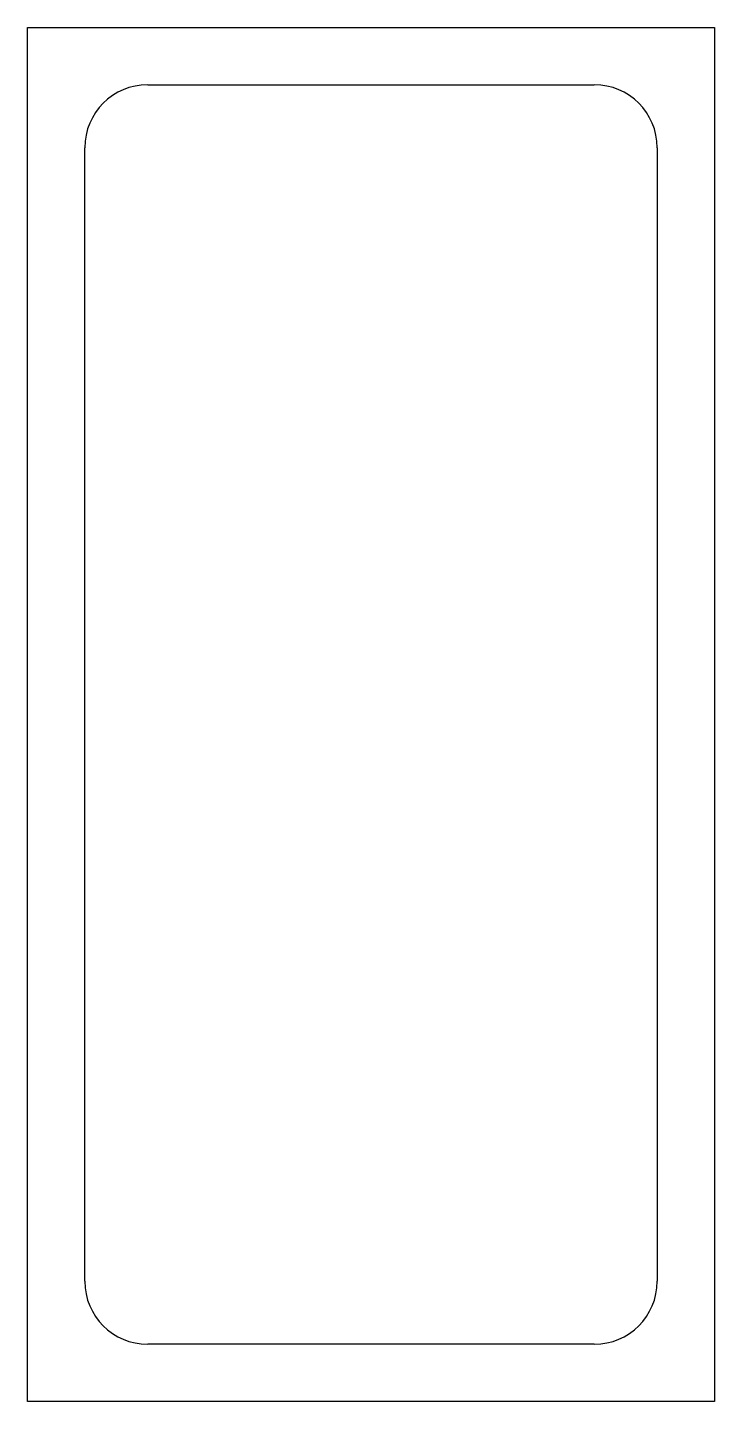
# Model space of a CAD drawing. Header units: millimetres. Extents: x 0 to 76, y 0 to 152.
import ezdxf

# ---------------------------------------------------------------- set-up
doc = ezdxf.new("R2010")
doc.units = ezdxf.units.MM
doc.layers.add('Body001_Unfold_Sketch', color=7, linetype='CONTINUOUS')

msp = doc.modelspace()

# ---------------------------------------------------------------- linework, layer by layer
at = {"layer": 'Body001_Unfold_Sketch'}
for p, q in [((0, 0), (0, 152.4)), ((0, 152.4), (76.2, 152.4)), ((76.2, 152.4), (76.2, 0)), ((13.335, 146.05), (62.865, 146.05)), ((6.35, 13.335), (6.35, 139.065)), ((69.85, 139.065), (69.85, 13.335)), ((62.865, 6.35), (13.335, 6.35)), ((76.2, 0), (0, 0))]:
    msp.add_line(p, q, dxfattribs=at)
for centre, start, end in [((13.335, 139.065), 90, 180), ((62.865, 139.065), 0, 90), ((13.335, 13.335), -180, -90), ((62.865, 13.335), -90, 0)]:
    msp.add_arc(centre, 6.985, start, end, dxfattribs=at)

doc.saveas('drawing.dxf')
